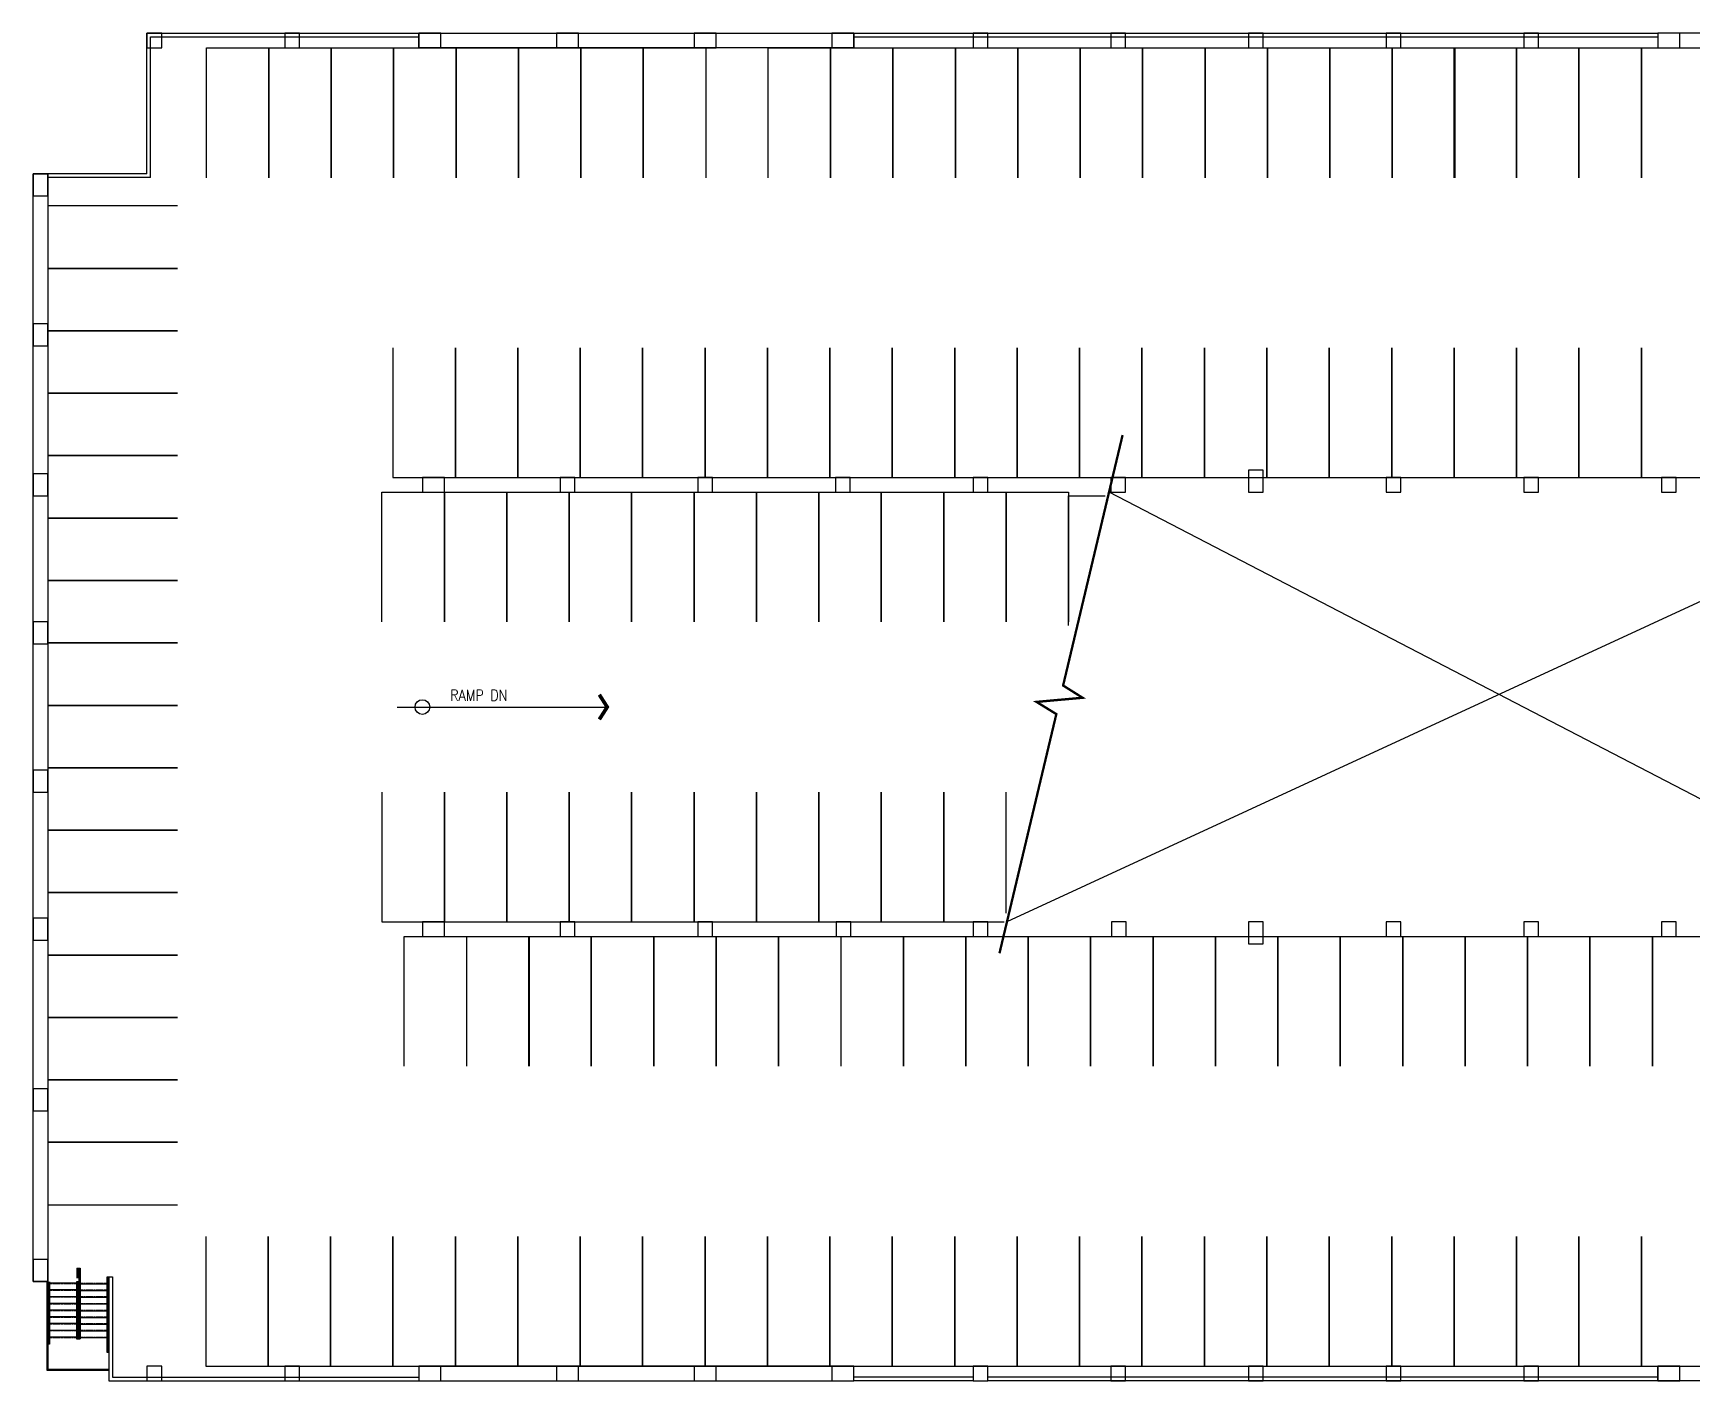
# Model space of a CAD drawing. Header units: inches. Extents: x -12 to 4124, y -12 to 2190.
# Drawn here: x -12 to 2699, y -12 to 2190 of the extents above; entities that cross this region are included whole.
import ezdxf
from ezdxf.enums import TextEntityAlignment as Align

# ---------------------------------------------------------------- set-up
doc = ezdxf.new("R2010")
doc.units = ezdxf.units.IN
doc.header["$LTSCALE"] = 10
doc.header["$MEASUREMENT"] = 0
doc.linetypes.add('HIDDEN2', pattern=[0.1875, 0.125, -0.0625])
doc.layers.add('A-COLS', color=5, linetype='CONTINUOUS')
doc.layers.add('A-FLOR', color=3, linetype='CONTINUOUS')
doc.styles.add('SIMPLEX', font='simplex.shx', dxfattribs={"width": 0.85})

msp = doc.modelspace()

# ---------------------------------------------------------------- linework, layer by layer
at = {"layer": 'A-COLS'}
for points in [[(174, 2166), (198, 2166), (198, 2190), (174, 2190)], [(399, 2166), (423, 2166), (423, 2190), (399, 2190)], [(654, 2166), (654, 2190), (618, 2190), (618, 2166)], [(879, 2166), (879, 2190), (843, 2190), (843, 2166)], [(1104, 2166), (1104, 2190), (1068, 2190), (1068, 2166)], [(1329, 2166), (1329, 2190), (1293, 2190), (1293, 2166)], [(1524, 2166), (1548, 2166), (1548, 2190), (1524, 2190)], [(1749, 2166), (1773, 2166), (1773, 2190), (1749, 2190)], [(1974, 2166), (1998, 2166), (1998, 2190), (1974, 2190)], [(2199, 2166), (2223, 2166), (2223, 2190), (2199, 2190)], [(2424, 2166), (2448, 2166), (2448, 2190), (2424, 2190)], [(2679, 2166), (2679, 2190), (2643, 2190), (2643, 2166)], [(12, 1960), (-12, 1960), (-12, 1924), (12, 1924)], [(12, 1715), (-12, 1715), (-12, 1679), (12, 1679)], [(12, 1470), (-12, 1470), (-12, 1434), (12, 1434)], [(660, 1440), (660, 1464), (624, 1464), (624, 1440)], [(849, 1440), (873, 1440), (873, 1464), (849, 1464)], [(1074, 1440), (1098, 1440), (1098, 1464), (1074, 1464)], [(1299, 1440), (1323, 1440), (1323, 1464), (1299, 1464)], [(1524, 1440), (1548, 1440), (1548, 1464), (1524, 1464)], [(1749, 1440), (1773, 1440), (1773, 1464), (1749, 1464)], [(1998, 1476), (1974, 1476), (1974, 1440), (1998, 1440)], [(2199, 1440), (2223, 1440), (2223, 1464), (2199, 1464)], [(2424, 1440), (2448, 1440), (2448, 1464), (2424, 1464)], [(2649, 1440), (2673, 1440), (2673, 1464), (2649, 1464)], [(12, 1228), (-12, 1228), (-12, 1192), (12, 1192)], [(12, 986), (-12, 986), (-12, 950), (12, 950)], [(12, 744), (-12, 744), (-12, 708), (12, 708)], [(660, 714), (660, 738), (624, 738), (624, 714)], [(849, 714), (873, 714), (873, 738), (849, 738)], [(1074, 714), (1098, 714), (1098, 738), (1074, 738)], [(1300, 714), (1324, 714), (1324, 738), (1300, 738)], [(1524, 714), (1548, 714), (1548, 738), (1524, 738)], [(1750, 714), (1774, 714), (1774, 738), (1750, 738)], [(1998, 738), (1974, 738), (1974, 702), (1998, 702)], [(2199, 714), (2223, 714), (2223, 738), (2199, 738)], [(2424, 714), (2448, 714), (2448, 738), (2424, 738)], [(2649, 714), (2673, 714), (2673, 738), (2649, 738)], [(12, 465), (-12, 465), (-12, 429), (12, 429)], [(12, 186), (-12, 186), (-12, 150), (12, 150)], [(174, -12), (198, -12), (198, 12), (174, 12)], [(399, -12), (423, -12), (423, 12), (399, 12)], [(654, -12), (654, 12), (618, 12), (618, -12)], [(879, -12), (879, 12), (843, 12), (843, -12)], [(1104, -12), (1104, 12), (1068, 12), (1068, -12)], [(1329, -12), (1329, 12), (1293, 12), (1293, -12)], [(1524, -12), (1548, -12), (1548, 12), (1524, 12)], [(1749, -12), (1773, -12), (1773, 12), (1749, 12)], [(1974, -12), (1998, -12), (1998, 12), (1974, 12)], [(2199, -12), (2223, -12), (2223, 12), (2199, 12)], [(2424, -12), (2448, -12), (2448, 12), (2424, 12)], [(2679, -12), (2679, 12), (2643, 12), (2643, -12)]]:
    msp.add_lwpolyline(points, close=True, dxfattribs=at)
at = {"layer": 'A-FLOR'}
for p, q in [((174, 2190), (618, 2190)), ((174, 1960), (174, 2190)), ((180, 1954), (180, 2184)), ((180, 2184), (618, 2184)), ((1329, 2190), (2643, 2190)), ((1329, 2184), (2643, 2184)), ((174, 1960), (12, 1960)), ((180, 1954), (12, 1954)), ((3099, 1440), (1579.3, 738)), ((3099, 738), (1746.1, 1440)), ((10.5, 149.5), (10.5, 5.5)), ((12, 149.5), (12, 7)), ((110.3, 156.5), (111.5, 156.5)), ((111.5, 158), (111.5, -12)), ((111.5, 158), (117.5, 158)), ((117.5, 158), (117.5, -6)), ((111.5, -12), (618, -12)), ((117.5, -6), (618, -6)), ((1524, -6), (1329, -6)), ((1524, -12), (1329, -12)), ((2643, -6), (1548, -6)), ((2643, -12), (1548, -12))]:
    msp.add_line(p, q, dxfattribs=at)
at = {"layer": 'A-FLOR', "extrusion": (-1.48183e-40, -5.26122e-39, -1)}
for p, q in [((59.3, 172), (64.8, 172)), ((63.3, 170.5), (60.8, 170.5)), ((63.3, 58), (63.3, 170.5)), ((64.8, 172), (64.8, 56.5)), ((14.8, 148), (58.8, 148)), ((14.8, 137), (58.8, 137)), ((108.8, 146), (64.8, 146)), ((108.8, 34), (108.8, 158)), ((108.8, 158), (111.5, 158)), ((111.5, 156.5), (110.3, 156.5)), ((110.3, 156.5), (110.3, 35.5)), ((111.5, 158), (111.5, 156.5)), ((14.8, 126), (58.8, 126)), ((14.8, 115), (58.8, 115)), ((108.8, 135), (64.8, 135)), ((108.8, 124), (64.8, 124)), ((108.8, 113), (64.8, 113)), ((14.8, 104), (58.8, 104)), ((14.8, 93), (58.8, 93)), ((14.8, 82), (58.8, 82)), ((63.3, 58), (63.3, 84.3)), ((108.8, 102), (64.8, 102)), ((108.8, 91), (64.8, 91)), ((64.8, 56.5), (64.8, 85.1)), ((14.8, 71), (58.8, 71)), ((14.8, 60), (58.8, 60)), ((58.8, 56.5), (64.8, 56.5)), ((60.3, 58), (63.3, 58)), ((108.8, 80), (64.8, 80)), ((108.8, 69), (64.8, 69)), ((108.8, 58), (64.8, 58)), ((111.5, 34), (108.8, 34)), ((110.3, 35.5), (111.5, 35.5)), ((111.5, 35.5), (111.5, 34)), ((10.5, 5.5), (111.5, 5.5)), ((12, 7), (111.5, 7))]:
    msp.add_line(p, q, dxfattribs=at)
at = {"layer": 'A-FLOR', "extrusion": (1.48074e-40, -5.26122e-39, -1)}
for p, q in [((59.3, 172), (59.3, 155.5)), ((60.8, 155.5), (60.8, 170.5))]:
    msp.add_line(p, q, dxfattribs=at)
at = {"layer": 'A-FLOR', "linetype": 'HIDDEN2', "extrusion": (-1.48183e-40, -5.26122e-39, -1)}
for p, q in [((14.8, 147), (58.8, 147)), ((14.8, 136), (58.8, 136)), ((108.8, 147), (64.8, 147)), ((108.8, 136), (64.8, 136)), ((14.8, 125), (58.8, 125)), ((14.8, 114), (58.8, 114)), ((108.8, 125), (64.8, 125)), ((108.8, 114), (64.8, 114)), ((14.8, 103), (58.8, 103)), ((14.8, 92), (58.8, 92)), ((108.8, 103), (64.8, 103)), ((108.8, 92), (64.8, 92)), ((14.8, 81), (58.8, 81)), ((14.8, 70), (58.8, 70)), ((14.8, 59), (58.8, 59)), ((108.8, 81), (64.8, 81)), ((108.8, 70), (64.8, 70)), ((108.8, 59), (64.8, 59))]:
    msp.add_line(p, q, dxfattribs=at)
at = {"layer": 'A-FLOR', "flags": 128}
for points in [[(1329, 2190), (1329, 2166), (618, 2166), (618, 2190), (1329, 2190)], [(2643, 2190), (2643, 2166), (3354, 2166), (3354, 2190), (2643, 2190)], [(271, 1953.9), (271, 2165.9), (373, 2165.9), (373, 1953.9)], [(373, 1953.9), (373, 2165.9), (475, 2165.9), (475, 1953.9)], [(475, 1953.9), (475, 2165.9), (577, 2165.9), (577, 1953.9)], [(577, 1953.9), (577, 2165.9), (679, 2165.9), (679, 1953.9)], [(679, 1953.9), (679, 2165.9), (781, 2165.9), (781, 1953.9)], [(781, 1953.9), (781, 2165.9), (883, 2165.9), (883, 1953.9)], [(883, 1953.9), (883, 2165.9), (985, 2165.9), (985, 1953.9)], [(985, 1953.9), (985, 2165.9), (1087, 2165.9), (1087, 1953.9)], [(1189, 1953.9), (1189, 2165.9), (1291, 2165.9), (1291, 1953.9)], [(1291, 1953.9), (1291, 2165.9), (1393, 2165.9), (1393, 1953.9)], [(1393, 1953.9), (1393, 2165.9), (1495, 2165.9), (1495, 1953.9)], [(1495, 1953.9), (1495, 2165.9), (1597, 2165.9), (1597, 1953.9)], [(1597, 1953.9), (1597, 2165.9), (1699, 2165.9), (1699, 1953.9)], [(1699, 1953.9), (1699, 2165.9), (1801, 2165.9), (1801, 1953.9)], [(1801, 1953.9), (1801, 2165.9), (1903, 2165.9), (1903, 1953.9)], [(1903, 1953.9), (1903, 2165.9), (2005, 2165.9), (2005, 1953.9)], [(2005, 1953.9), (2005, 2165.9), (2107, 2165.9), (2107, 1953.9)], [(2107, 1953.9), (2107, 2165.9), (2209, 2165.9), (2209, 1953.9)], [(2209, 1953.9), (2209, 2165.9), (2311, 2165.9), (2311, 1953.9)], [(2310, 1953.9), (2310, 2165.9), (2412, 2165.9), (2412, 1953.9)], [(2412, 1953.9), (2412, 2165.9), (2514, 2165.9), (2514, 1953.9)], [(2514, 1953.9), (2514, 2165.9), (2616, 2165.9), (2616, 1953.9)], [(2616, 1953.9), (2616, 2165.9), (2718, 2165.9), (2718, 1953.9)], [(-12, 150), (-12, 1960), (12, 1960), (12, 150), (-12, 150)], [(224, 1907.7), (12, 1907.7), (12, 1805.7), (224, 1805.7)], [(224, 1805.7), (12, 1805.7), (12, 1703.7), (224, 1703.7)], [(224, 1703.7), (12, 1703.7), (12, 1601.7), (224, 1601.7)], [(576, 1675.9), (576, 1463.9), (678, 1463.9), (678, 1675.9)], [(678, 1675.9), (678, 1463.9), (780, 1463.9), (780, 1675.9)], [(780, 1675.9), (780, 1463.9), (882, 1463.9), (882, 1675.9)], [(882, 1675.9), (882, 1463.9), (984, 1463.9), (984, 1675.9)], [(984, 1675.9), (984, 1463.9), (1086, 1463.9), (1086, 1675.9)], [(1086, 1675.9), (1086, 1463.9), (1188, 1463.9), (1188, 1675.9)], [(1188, 1675.9), (1188, 1463.9), (1290, 1463.9), (1290, 1675.9)], [(1290, 1675.9), (1290, 1463.9), (1392, 1463.9), (1392, 1675.9)], [(1392, 1675.9), (1392, 1463.9), (1494, 1463.9), (1494, 1675.9)], [(1494, 1675.9), (1494, 1463.9), (1596, 1463.9), (1596, 1675.9)], [(1596, 1675.9), (1596, 1463.9), (1698, 1463.9), (1698, 1675.9)], [(1698, 1675.9), (1698, 1463.9), (1800, 1463.9), (1800, 1675.9)], [(1800, 1675.9), (1800, 1463.9), (1902, 1463.9), (1902, 1675.9)], [(1902, 1675.9), (1902, 1463.9), (2004, 1463.9), (2004, 1675.9)], [(2004, 1675.9), (2004, 1463.9), (2106, 1463.9), (2106, 1675.9)], [(2106, 1675.9), (2106, 1463.9), (2208, 1463.9), (2208, 1675.9)], [(2208, 1675.9), (2208, 1463.9), (2310, 1463.9), (2310, 1675.9)], [(2310, 1675.9), (2310, 1463.9), (2412, 1463.9), (2412, 1675.9)], [(2412, 1675.9), (2412, 1463.9), (2514, 1463.9), (2514, 1675.9)], [(2514, 1675.9), (2514, 1463.9), (2616, 1463.9), (2616, 1675.9)], [(2616, 1675.9), (2616, 1463.9), (2718, 1463.9), (2718, 1675.9)], [(224, 1601.7), (12, 1601.7), (12, 1499.7), (224, 1499.7)], [(224, 1499.7), (12, 1499.7), (12, 1397.7), (224, 1397.7)], [(558, 1227.9), (558, 1439.9), (660, 1439.9), (660, 1227.9)], [(660, 1227.9), (660, 1439.9), (762, 1439.9), (762, 1227.9)], [(762, 1227.9), (762, 1439.9), (864, 1439.9), (864, 1227.9)], [(864, 1227.9), (864, 1439.9), (966, 1439.9), (966, 1227.9)], [(966, 1227.9), (966, 1439.9), (1068, 1439.9), (1068, 1227.9)], [(1068, 1227.9), (1068, 1439.9), (1170, 1439.9), (1170, 1227.9)], [(1170, 1227.9), (1170, 1439.9), (1272, 1439.9), (1272, 1227.9)], [(1272, 1227.9), (1272, 1439.9), (1374, 1439.9), (1374, 1227.9)], [(1374, 1227.9), (1374, 1439.9), (1476, 1439.9), (1476, 1227.9)], [(1476, 1227.9), (1476, 1439.9), (1578, 1439.9), (1578, 1227.9)], [(1578, 1227.9), (1578, 1439.9), (1680, 1439.9), (1680, 1227.9)], [(1680, 1221.9), (1680, 1433.9), (1740, 1433.9)], [(224, 1397.7), (12, 1397.7), (12, 1295.7), (224, 1295.7)], [(224, 1295.7), (12, 1295.7), (12, 1193.7), (224, 1193.7)], [(224, 1193.7), (12, 1193.7), (12, 1091.7), (224, 1091.7)], [(224, 1091.7), (12, 1091.7), (12, 989.7), (224, 989.7)], [(224, 989.7), (12, 989.7), (12, 887.7), (224, 887.7)], [(558, 949.9), (558, 737.9), (660, 737.9), (660, 949.9)], [(660, 949.9), (660, 737.9), (762, 737.9), (762, 949.9)], [(762, 949.9), (762, 737.9), (864, 737.9), (864, 949.9)], [(864, 949.9), (864, 737.9), (966, 737.9), (966, 949.9)], [(966, 949.9), (966, 737.9), (1068, 737.9), (1068, 949.9)], [(1068, 949.9), (1068, 737.9), (1170, 737.9), (1170, 949.9)], [(1170, 949.9), (1170, 737.9), (1272, 737.9), (1272, 949.9)], [(1272, 949.9), (1272, 737.9), (1374, 737.9), (1374, 949.9)], [(1374, 949.9), (1374, 737.9), (1476, 737.9), (1476, 949.9)], [(1476, 949.9), (1476, 737.9), (1574.7, 737.9)], [(1578, 752), (1578, 949.9)], [(224, 887.7), (12, 887.7), (12, 785.7), (224, 785.7)], [(224, 785.7), (12, 785.7), (12, 683.7), (224, 683.7)], [(594, 501.9), (594, 713.9), (696, 713.9), (696, 501.9)], [(696.5, 501.9), (696.5, 713.9), (798.5, 713.9), (798.5, 501.9)], [(798, 501.9), (798, 713.9), (900, 713.9), (900, 501.9)], [(900, 501.9), (900, 713.9), (1002, 713.9), (1002, 501.9)], [(1002, 501.9), (1002, 713.9), (1104, 713.9), (1104, 501.9)], [(1104, 501.9), (1104, 713.9), (1206, 713.9), (1206, 501.9)], [(1206, 501.9), (1206, 713.9), (1308, 713.9), (1308, 501.9)], [(1308.5, 501.9), (1308.5, 713.9), (1410.5, 713.9), (1410.5, 501.9)], [(1410, 501.9), (1410, 713.9), (1512, 713.9), (1512, 501.9)], [(1512, 501.9), (1512, 713.9), (1614, 713.9), (1614, 501.9)], [(1614, 501.9), (1614, 713.9), (1716, 713.9), (1716, 501.9)], [(1716, 501.9), (1716, 713.9), (1818, 713.9), (1818, 501.9)], [(1818, 501.9), (1818, 713.9), (1920, 713.9), (1920, 501.9)], [(1920, 501.9), (1920, 713.9), (2022, 713.9), (2022, 501.9)], [(2022, 501.9), (2022, 713.9), (2124, 713.9), (2124, 501.9)], [(2124, 501.9), (2124, 713.9), (2226, 713.9), (2226, 501.9)], [(2226, 501.9), (2226, 713.9), (2328, 713.9), (2328, 501.9)], [(2328, 501.9), (2328, 713.9), (2430, 713.9), (2430, 501.9)], [(2430, 501.9), (2430, 713.9), (2532, 713.9), (2532, 501.9)], [(2532, 501.9), (2532, 713.9), (2634, 713.9), (2634, 501.9)], [(2634, 501.9), (2634, 713.9), (2736, 713.9), (2736, 501.9)], [(224, 683.7), (12, 683.7), (12, 581.7), (224, 581.7)], [(224, 581.7), (12, 581.7), (12, 479.7), (224, 479.7)], [(224, 479.7), (12, 479.7), (12, 377.7), (224, 377.7)], [(224, 377.7), (12, 377.7), (12, 275.7), (224, 275.7)], [(270, 223.9), (270, 11.9), (372, 11.9), (372, 223.9)], [(372, 223.9), (372, 11.9), (474, 11.9), (474, 223.9)], [(474, 223.9), (474, 11.9), (576, 11.9), (576, 223.9)], [(576, 223.9), (576, 11.9), (678, 11.9), (678, 223.9)], [(678, 223.9), (678, 11.9), (780, 11.9), (780, 223.9)], [(780, 223.9), (780, 11.9), (882, 11.9), (882, 223.9)], [(882, 223.9), (882, 11.9), (984, 11.9), (984, 223.9)], [(984, 223.9), (984, 11.9), (1086, 11.9), (1086, 223.9)], [(1086, 223.9), (1086, 11.9), (1188, 11.9), (1188, 223.9)], [(1188, 223.9), (1188, 11.9), (1290, 11.9), (1290, 223.9)], [(1290, 223.9), (1290, 11.9), (1392, 11.9), (1392, 223.9)], [(1392, 223.9), (1392, 11.9), (1494, 11.9), (1494, 223.9)], [(1494, 223.9), (1494, 11.9), (1596, 11.9), (1596, 223.9)], [(1596, 223.9), (1596, 11.9), (1698, 11.9), (1698, 223.9)], [(1698, 223.9), (1698, 11.9), (1800, 11.9), (1800, 223.9)], [(1800, 223.9), (1800, 11.9), (1902, 11.9), (1902, 223.9)], [(1902, 223.9), (1902, 11.9), (2004, 11.9), (2004, 223.9)], [(2004, 223.9), (2004, 11.9), (2106, 11.9), (2106, 223.9)], [(2106, 223.9), (2106, 11.9), (2208, 11.9), (2208, 223.9)], [(2208, 223.9), (2208, 11.9), (2310, 11.9), (2310, 223.9)], [(2310, 223.9), (2310, 11.9), (2412, 11.9), (2412, 223.9)], [(2412, 223.9), (2412, 11.9), (2514, 11.9), (2514, 223.9)], [(2514, 223.9), (2514, 11.9), (2616, 11.9), (2616, 223.9)], [(2616, 223.9), (2616, 11.9), (2718, 11.9), (2718, 223.9)], [(3354, -12), (2643, -12), (2643, 12), (3354, 12), (3354, -12)]]:
    msp.add_lwpolyline(points, dxfattribs=at)
at = {"layer": 'A-FLOR', "const_width": 3.84}
msp.add_lwpolyline([(1567.1, 686.6), (1660, 1077.4), (1627.6, 1097.3), (1702.9, 1104.1), (1671.1, 1124.1), (1756.5, 1483.8), (1768.3, 1533.3)], dxfattribs=at)
at = {"layer": 'A-FLOR', "elevation": 0}
msp.add_lwpolyline([(913.2, 1109.1, 6, 6, 0), (926.1, 1088.9, 6, 6, 0), (913.2, 1068.7, 0, 0, 0)], format="xyseb", dxfattribs=at)
msp.add_lwpolyline([(582.6, 1088.9), (926.1, 1088.9)], dxfattribs=at)
at = {"layer": 'A-FLOR', "extrusion": (-1.48183e-40, -5.26122e-39, -1)}
msp.add_lwpolyline([(-14.8, 149.5), (-14.8, 48), (-12, 48), (-12, 49.5), (-13.3, 49.5), (-13.3, 149.5)], dxfattribs=at)
for points in [[(-58.8, 149.5), (-58.8, 56.5), (-64.8, 56.5), (-64.8, 149.5)], [(-60.3, 148), (-60.3, 58), (-63.3, 58), (-63.3, 148)]]:
    msp.add_lwpolyline(points, close=True, dxfattribs=at)
at = {"layer": 'A-FLOR', "flags": 128}
msp.add_lwpolyline([(618, -12), (1329, -12), (1329, 12), (618, 12)], close=True, dxfattribs=at)
at = {"layer": 'A-FLOR'}
msp.add_circle((624, 1088.9, 0), 12, dxfattribs=at)

# ---------------------------------------------------------------- texts
at = {"layer": 'A-FLOR', "style": 'SIMPLEX', "width": 0.85}
msp.add_text('RAMP DN', height=18, rotation=359.9994, dxfattribs=at).set_placement((716.3, 1117.2, 0), align=Align.TOP_CENTER)

doc.saveas('drawing.dxf')
